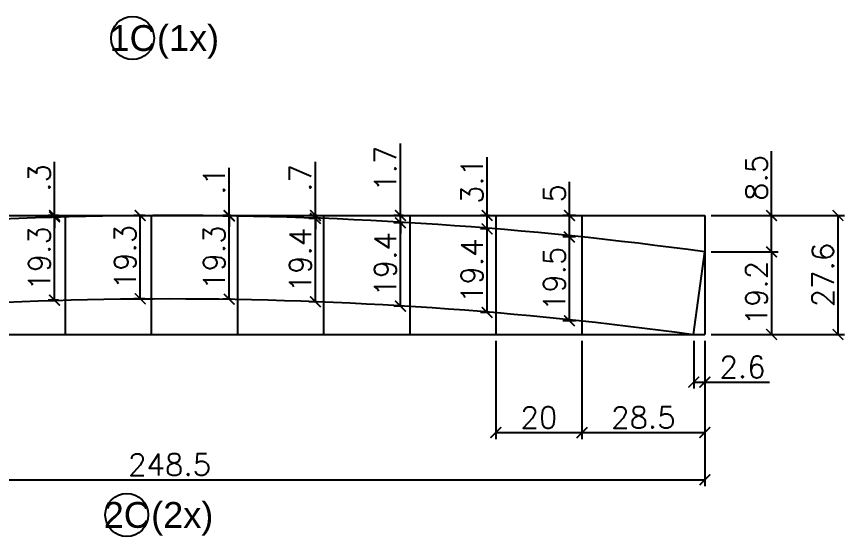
# Model space of a CAD drawing. Extents: x -15895 to 12929, y -2522 to 15173.
# Drawn here: x 3984.8 to 4369.2, y 6056.8 to 6298.4 of the extents above; entities that cross this region are included whole.
import ezdxf
from ezdxf.enums import TextEntityAlignment as Align

# ---------------------------------------------------------------- set-up
doc = ezdxf.new("R2010")
doc.units = 0
doc.header["$PDMODE"] = 35
doc.header["$PDSIZE"] = -10
doc.layers.add('COTA', color=241, linetype='Continuous')
doc.layers.add('Romaneio', color=10, linetype='Continuous')
doc.styles.add('ARIAL', font='arial.ttf')
doc.styles.add('Romans', font='romans.shx')
doc.dimstyles.new('Cota Seção (2x)', dxfattribs={"dimtxt": 10, "dimasz": 5, "dimexe": 3, "dimexo": 3, "dimgap": 2, "dimtad": 3, "dimdec": 1, "dimlfac": 0.5, "dimzin": 12, "dimdsep": 46, "dimtxsty": 'Romans', "dimblk": 'ARCHTICK', "dimcen": 0, "dimclrd": 4, "dimclre": 4, "dimclrt": 1, "dimadec": 1, "dimazin": 3, "dimtfac": 1, "dimtdec": 1, "dimtmove": 0, "dimatfit": 3, "dimldrblk": 'OBLIQUE', "dimfxl": 1, "dimtolj": 1, "dimtzin": 12, "dimarcsym": 0})

# ---------------------------------------------------------------- blocks, each defined once
blk = doc.blocks.new('_ArchTick')
at = {"color": 0, "linetype": 'ByBlock', "const_width": 0.15}
blk.add_lwpolyline([(-0.5, -0.5), (0.5, 0.5)], dxfattribs=at)
blk = doc.blocks.new('*D1112')
at = {"layer": 'COTA', "color": 4, "lineweight": -2, "transparency": 16777216}
for p, q in [((3807.36, 6147.69), (3807.36, 6080.21)), ((4304.4, 6147.69), (4304.4, 6080.21)), ((3807.36, 6083.21), (4304.4, 6083.21))]:
    blk.add_line(p, q, dxfattribs=at)
at = {"layer": 'Defpoints', "color": 0, "transparency": 16777216}
for p in [(3807.36, 6150.69), (4304.4, 6150.69), (4304.4, 6083.21)]:
    blk.add_point(p, dxfattribs=at)
at = {"layer": 'COTA', "color": 4, "lineweight": -2, "transparency": 16777216, "xscale": 5, "yscale": 5, "zscale": 5, "rotation": 180}
blk.add_blockref('_ArchTick', (3807.36, 6083.21), dxfattribs=at)
at = {"layer": 'COTA', "color": 4, "lineweight": -2, "transparency": 16777216, "xscale": 5, "yscale": 5, "zscale": 5}
blk.add_blockref('_ArchTick', (4304.4, 6083.21), dxfattribs=at)
at = {"layer": 'COTA', "color": 1, "transparency": 16777216, "insert": (4055.88, 6090.21), "char_height": 10, "attachment_point": 5, "style": 'Romans'}
blk.add_mtext('\\A1;248.5', dxfattribs=at)
blk = doc.blocks.new('_Oblique')
at = {"color": 0, "linetype": 'ByBlock', "lineweight": -2}
blk.add_line((-0.5, -0.5), (0.5, 0.5), dxfattribs=at)
blk = doc.blocks.new('*D1116')
at = {"layer": 'COTA', "color": 4, "lineweight": -2, "transparency": 16777216}
for p, q in [((4207.36, 6147.69), (4207.36, 6102.1)), ((4247.36, 6147.69), (4247.36, 6102.1)), ((4207.36, 6105.1), (4247.36, 6105.1))]:
    blk.add_line(p, q, dxfattribs=at)
at = {"layer": 'Defpoints', "color": 0, "transparency": 16777216}
for p in [(4207.36, 6150.69), (4247.36, 6150.69), (4247.36, 6105.1)]:
    blk.add_point(p, dxfattribs=at)
at = {"layer": 'COTA', "color": 4, "lineweight": -2, "transparency": 16777216, "xscale": 5, "yscale": 5, "zscale": 5, "rotation": 180}
blk.add_blockref('_ArchTick', (4207.36, 6105.1), dxfattribs=at)
at = {"layer": 'COTA', "color": 4, "lineweight": -2, "transparency": 16777216, "xscale": 5, "yscale": 5, "zscale": 5}
blk.add_blockref('_ArchTick', (4247.36, 6105.1), dxfattribs=at)
at = {"layer": 'COTA', "color": 1, "transparency": 16777216, "insert": (4227.36, 6112.1), "char_height": 10, "attachment_point": 5, "style": 'Romans'}
blk.add_mtext('\\A1;20', dxfattribs=at)
blk = doc.blocks.new('*D1115')
at = {"layer": 'COTA', "color": 4, "lineweight": -2, "transparency": 16777216}
for p, q in [((4247.36, 6147.69), (4247.36, 6102.1)), ((4304.4, 6147.69), (4304.4, 6102.1)), ((4247.36, 6105.1), (4304.4, 6105.1))]:
    blk.add_line(p, q, dxfattribs=at)
at = {"layer": 'Defpoints', "color": 0, "transparency": 16777216}
for p in [(4247.36, 6150.69), (4304.4, 6150.69), (4304.4, 6105.1)]:
    blk.add_point(p, dxfattribs=at)
at = {"layer": 'COTA', "color": 4, "lineweight": -2, "transparency": 16777216, "xscale": 5, "yscale": 5, "zscale": 5, "rotation": 180}
blk.add_blockref('_ArchTick', (4247.36, 6105.1), dxfattribs=at)
at = {"layer": 'COTA', "color": 4, "lineweight": -2, "transparency": 16777216, "xscale": 5, "yscale": 5, "zscale": 5}
blk.add_blockref('_ArchTick', (4304.4, 6105.1), dxfattribs=at)
at = {"layer": 'COTA', "color": 1, "transparency": 16777216, "insert": (4275.88, 6112.1), "char_height": 10, "attachment_point": 5, "style": 'Romans'}
blk.add_mtext('\\A1;28.5', dxfattribs=at)
blk = doc.blocks.new('*D1117')
at = {"layer": 'COTA', "color": 4, "lineweight": -2, "transparency": 16777216}
for p, q in [((4299.24, 6147.69), (4299.24, 6125.56)), ((4304.4, 6147.69), (4304.4, 6125.56)), ((4299.24, 6128.56), (4304.4, 6128.56)), ((4304.4, 6128.56), (4334.36, 6128.56))]:
    blk.add_line(p, q, dxfattribs=at)
at = {"layer": 'Defpoints', "color": 0, "transparency": 16777216}
for p in [(4299.24, 6150.69), (4304.4, 6150.69), (4304.4, 6128.56)]:
    blk.add_point(p, dxfattribs=at)
at = {"layer": 'COTA', "color": 4, "lineweight": -2, "transparency": 16777216, "xscale": 5, "yscale": 5, "zscale": 5, "rotation": 180}
blk.add_blockref('_ArchTick', (4299.24, 6128.56), dxfattribs=at)
at = {"layer": 'COTA', "color": 4, "lineweight": -2, "transparency": 16777216, "xscale": 5, "yscale": 5, "zscale": 5}
blk.add_blockref('_ArchTick', (4304.4, 6128.56), dxfattribs=at)
at = {"layer": 'COTA', "color": 1, "transparency": 16777216, "insert": (4321.88, 6135.56), "char_height": 10, "attachment_point": 5, "style": 'Romans'}
blk.add_mtext('\\A1;2.6', dxfattribs=at)
blk = doc.blocks.new('*D1128')
at = {"layer": 'COTA', "color": 4, "lineweight": -2, "transparency": 16777216}
for p, q in [((4004.36, 6205.29), (3999.45, 6205.29)), ((4002.45, 6166.67), (4002.45, 6205.29)), ((4004.36, 6166.67), (3999.45, 6166.67))]:
    blk.add_line(p, q, dxfattribs=at)
at = {"layer": 'Defpoints', "color": 0, "transparency": 16777216}
for p in [(4002.45, 6205.29), (4007.36, 6205.29), (4007.36, 6166.67)]:
    blk.add_point(p, dxfattribs=at)
at = {"layer": 'COTA', "color": 4, "lineweight": -2, "transparency": 16777216, "xscale": 5, "yscale": 5, "zscale": 5}
for p, rotation in [((4002.45, 6205.29), 90), ((4002.45, 6166.67), 270)]:
    blk.add_blockref('_ArchTick', p, dxfattribs=dict(at, rotation=rotation))
at = {"layer": 'COTA', "color": 1, "transparency": 16777216, "insert": (3995.45, 6185.98), "char_height": 10, "attachment_point": 5, "rotation": 90, "style": 'Romans'}
blk.add_mtext('\\A1;19.3', dxfattribs=at)
blk = doc.blocks.new('*D1129')
at = {"layer": 'COTA', "color": 4, "lineweight": -2, "transparency": 16777216}
for p, q in [((4002.45, 6205.97), (4002.45, 6230.92)), ((4004.36, 6205.97), (3999.45, 6205.97)), ((4004.36, 6205.29), (3999.45, 6205.29)), ((4002.45, 6205.29), (4002.45, 6205.97)), ((4002.45, 6205.29), (4002.45, 6200.29))]:
    blk.add_line(p, q, dxfattribs=at)
at = {"layer": 'Defpoints', "color": 0, "transparency": 16777216}
for p in [(4002.45, 6205.97), (4007.36, 6205.97), (4007.36, 6205.29)]:
    blk.add_point(p, dxfattribs=at)
at = {"layer": 'COTA', "color": 4, "lineweight": -2, "transparency": 16777216, "xscale": 5, "yscale": 5, "zscale": 5}
for p, rotation in [((4002.45, 6205.97), 270), ((4002.45, 6205.29), 90)]:
    blk.add_blockref('_ArchTick', p, dxfattribs=dict(at, rotation=rotation))
at = {"layer": 'COTA', "color": 1, "transparency": 16777216, "insert": (3995.45, 6223.45), "char_height": 10, "attachment_point": 5, "rotation": 90, "style": 'Romans'}
blk.add_mtext('\\A1;.3', dxfattribs=at)
blk = doc.blocks.new('*D1130')
at = {"layer": 'COTA', "color": 4, "lineweight": -2, "transparency": 16777216}
for p, q in [((4044.36, 6205.97), (4039.25, 6205.97)), ((4042.25, 6167.31), (4042.25, 6205.97)), ((4044.36, 6167.31), (4039.25, 6167.31))]:
    blk.add_line(p, q, dxfattribs=at)
at = {"layer": 'Defpoints', "color": 0, "transparency": 16777216}
for p in [(4042.25, 6205.97), (4047.36, 6205.97), (4047.36, 6167.31)]:
    blk.add_point(p, dxfattribs=at)
at = {"layer": 'COTA', "color": 4, "lineweight": -2, "transparency": 16777216, "xscale": 5, "yscale": 5, "zscale": 5}
for p, rotation in [((4042.25, 6205.97), 90), ((4042.25, 6167.31), 270)]:
    blk.add_blockref('_ArchTick', p, dxfattribs=dict(at, rotation=rotation))
at = {"layer": 'COTA', "color": 1, "transparency": 16777216, "insert": (4035.25, 6186.64), "char_height": 10, "attachment_point": 5, "rotation": 90, "style": 'Romans'}
blk.add_mtext('\\A1;19.3', dxfattribs=at)
blk = doc.blocks.new('*D1131')
at = {"layer": 'COTA', "color": 4, "lineweight": -2, "transparency": 16777216}
for p, q in [((4084.36, 6205.72), (4080.58, 6205.72)), ((4083.58, 6167.06), (4083.58, 6205.72)), ((4084.36, 6167.06), (4080.58, 6167.06))]:
    blk.add_line(p, q, dxfattribs=at)
at = {"layer": 'Defpoints', "color": 0, "transparency": 16777216}
for p in [(4083.58, 6205.72), (4087.36, 6205.72), (4087.36, 6167.06)]:
    blk.add_point(p, dxfattribs=at)
at = {"layer": 'COTA', "color": 4, "lineweight": -2, "transparency": 16777216, "xscale": 5, "yscale": 5, "zscale": 5}
for p, rotation in [((4083.58, 6205.72), 90), ((4083.58, 6167.06), 270)]:
    blk.add_blockref('_ArchTick', p, dxfattribs=dict(at, rotation=rotation))
at = {"layer": 'COTA', "color": 1, "transparency": 16777216, "insert": (4076.58, 6186.39), "char_height": 10, "attachment_point": 5, "rotation": 90, "style": 'Romans'}
blk.add_mtext('\\A1;19.3', dxfattribs=at)
blk = doc.blocks.new('*D1132')
at = {"layer": 'COTA', "color": 4, "lineweight": -2, "transparency": 16777216}
for p, q in [((4083.58, 6205.97), (4083.58, 6228.07)), ((4084.36, 6205.97), (4080.58, 6205.97)), ((4084.36, 6205.72), (4080.58, 6205.72)), ((4083.58, 6205.72), (4083.58, 6205.97)), ((4083.58, 6205.72), (4083.58, 6200.72))]:
    blk.add_line(p, q, dxfattribs=at)
at = {"layer": 'Defpoints', "color": 0, "transparency": 16777216}
for p in [(4083.58, 6205.97), (4087.36, 6205.97), (4087.36, 6205.72)]:
    blk.add_point(p, dxfattribs=at)
at = {"layer": 'COTA', "color": 4, "lineweight": -2, "transparency": 16777216, "xscale": 5, "yscale": 5, "zscale": 5}
for p, rotation in [((4083.58, 6205.97), 270), ((4083.58, 6205.72), 90)]:
    blk.add_blockref('_ArchTick', p, dxfattribs=dict(at, rotation=rotation))
at = {"layer": 'COTA', "color": 1, "transparency": 16777216, "insert": (4076.58, 6222.02), "char_height": 10, "attachment_point": 5, "rotation": 90, "style": 'Romans'}
blk.add_mtext('\\A1;.1', dxfattribs=at)
blk = doc.blocks.new('*D1133')
at = {"layer": 'COTA', "color": 4, "lineweight": -2, "transparency": 16777216}
for p, q in [((4124.36, 6204.62), (4120.6, 6204.62)), ((4123.6, 6165.9), (4123.6, 6204.62)), ((4124.36, 6165.9), (4120.6, 6165.9))]:
    blk.add_line(p, q, dxfattribs=at)
at = {"layer": 'Defpoints', "color": 0, "transparency": 16777216}
for p in [(4123.6, 6204.62), (4127.36, 6204.62), (4127.36, 6165.9)]:
    blk.add_point(p, dxfattribs=at)
at = {"layer": 'COTA', "color": 4, "lineweight": -2, "transparency": 16777216, "xscale": 5, "yscale": 5, "zscale": 5}
for p, rotation in [((4123.6, 6204.62), 90), ((4123.6, 6165.9), 270)]:
    blk.add_blockref('_ArchTick', p, dxfattribs=dict(at, rotation=rotation))
at = {"layer": 'COTA', "color": 1, "transparency": 16777216, "insert": (4116.6, 6185.26), "char_height": 10, "attachment_point": 5, "rotation": 90, "style": 'Romans'}
blk.add_mtext('\\A1;19.4', dxfattribs=at)
blk = doc.blocks.new('*D1134')
at = {"layer": 'COTA', "color": 4, "lineweight": -2, "transparency": 16777216}
for p, q in [((4123.6, 6205.97), (4123.6, 6230.92)), ((4124.36, 6205.97), (4120.6, 6205.97)), ((4124.36, 6204.62), (4120.6, 6204.62)), ((4123.6, 6204.62), (4123.6, 6205.97)), ((4123.6, 6204.62), (4123.6, 6199.62))]:
    blk.add_line(p, q, dxfattribs=at)
at = {"layer": 'Defpoints', "color": 0, "transparency": 16777216}
for p in [(4123.6, 6205.97), (4127.36, 6205.97), (4127.36, 6204.62)]:
    blk.add_point(p, dxfattribs=at)
at = {"layer": 'COTA', "color": 4, "lineweight": -2, "transparency": 16777216, "xscale": 5, "yscale": 5, "zscale": 5}
for p, rotation in [((4123.6, 6205.97), 270), ((4123.6, 6204.62), 90)]:
    blk.add_blockref('_ArchTick', p, dxfattribs=dict(at, rotation=rotation))
at = {"layer": 'COTA', "color": 1, "transparency": 16777216, "insert": (4116.6, 6223.45), "char_height": 10, "attachment_point": 5, "rotation": 90, "style": 'Romans'}
blk.add_mtext('\\A1;.7', dxfattribs=at)
blk = doc.blocks.new('*D1135')
at = {"layer": 'COTA', "color": 4, "lineweight": -2, "transparency": 16777216}
for p, q in [((4164.36, 6202.63), (4160.07, 6202.63)), ((4163.07, 6163.85), (4163.07, 6202.63)), ((4164.36, 6163.85), (4160.07, 6163.85))]:
    blk.add_line(p, q, dxfattribs=at)
at = {"layer": 'Defpoints', "color": 0, "transparency": 16777216}
for p in [(4163.07, 6202.63), (4167.36, 6202.63), (4167.36, 6163.85)]:
    blk.add_point(p, dxfattribs=at)
at = {"layer": 'COTA', "color": 4, "lineweight": -2, "transparency": 16777216, "xscale": 5, "yscale": 5, "zscale": 5}
for p, rotation in [((4163.07, 6202.63), 90), ((4163.07, 6163.85), 270)]:
    blk.add_blockref('_ArchTick', p, dxfattribs=dict(at, rotation=rotation))
at = {"layer": 'COTA', "color": 1, "transparency": 16777216, "insert": (4156.07, 6183.24), "char_height": 10, "attachment_point": 5, "rotation": 90, "style": 'Romans'}
blk.add_mtext('\\A1;19.4', dxfattribs=at)
blk = doc.blocks.new('*D1136')
at = {"layer": 'COTA', "color": 4, "lineweight": -2, "transparency": 16777216}
for p, q in [((4163.07, 6205.97), (4163.07, 6239.5)), ((4164.36, 6205.97), (4160.07, 6205.97)), ((4163.07, 6202.63), (4163.07, 6205.97)), ((4164.36, 6202.63), (4160.07, 6202.63)), ((4163.07, 6202.63), (4163.07, 6197.63))]:
    blk.add_line(p, q, dxfattribs=at)
at = {"layer": 'Defpoints', "color": 0, "transparency": 16777216}
for p in [(4163.07, 6205.97), (4167.36, 6205.97), (4167.36, 6202.63)]:
    blk.add_point(p, dxfattribs=at)
at = {"layer": 'COTA', "color": 4, "lineweight": -2, "transparency": 16777216, "xscale": 5, "yscale": 5, "zscale": 5}
for p, rotation in [((4163.07, 6205.97), 270), ((4163.07, 6202.63), 90)]:
    blk.add_blockref('_ArchTick', p, dxfattribs=dict(at, rotation=rotation))
at = {"layer": 'COTA', "color": 1, "transparency": 16777216, "insert": (4156.07, 6227.73), "char_height": 10, "attachment_point": 5, "rotation": 90, "style": 'Romans'}
blk.add_mtext('\\A1;1.7', dxfattribs=at)
blk = doc.blocks.new('*D1137')
at = {"layer": 'COTA', "color": 4, "lineweight": -2, "transparency": 16777216}
for p, q in [((4204.36, 6199.75), (4200.27, 6199.75)), ((4203.27, 6160.9), (4203.27, 6199.75)), ((4204.36, 6160.9), (4200.27, 6160.9))]:
    blk.add_line(p, q, dxfattribs=at)
at = {"layer": 'Defpoints', "color": 0, "transparency": 16777216}
for p in [(4203.27, 6199.75), (4207.36, 6199.75), (4207.36, 6160.9)]:
    blk.add_point(p, dxfattribs=at)
at = {"layer": 'COTA', "color": 4, "lineweight": -2, "transparency": 16777216, "xscale": 5, "yscale": 5, "zscale": 5}
for p, rotation in [((4203.27, 6199.75), 90), ((4203.27, 6160.9), 270)]:
    blk.add_blockref('_ArchTick', p, dxfattribs=dict(at, rotation=rotation))
at = {"layer": 'COTA', "color": 1, "transparency": 16777216, "insert": (4196.27, 6180.33), "char_height": 10, "attachment_point": 5, "rotation": 90, "style": 'Romans'}
blk.add_mtext('\\A1;19.4', dxfattribs=at)
blk = doc.blocks.new('*D1138')
at = {"layer": 'COTA', "color": 4, "lineweight": -2, "transparency": 16777216}
for p, q in [((4203.27, 6205.97), (4203.27, 6233.07)), ((4204.36, 6205.97), (4200.27, 6205.97)), ((4203.27, 6199.75), (4203.27, 6205.97)), ((4204.36, 6199.75), (4200.27, 6199.75))]:
    blk.add_line(p, q, dxfattribs=at)
at = {"layer": 'Defpoints', "color": 0, "transparency": 16777216}
for p in [(4203.27, 6205.97), (4207.36, 6205.97), (4207.36, 6199.75)]:
    blk.add_point(p, dxfattribs=at)
at = {"layer": 'COTA', "color": 4, "lineweight": -2, "transparency": 16777216, "xscale": 5, "yscale": 5, "zscale": 5}
for p, rotation in [((4203.27, 6205.97), 90), ((4203.27, 6199.75), 270)]:
    blk.add_blockref('_ArchTick', p, dxfattribs=dict(at, rotation=rotation))
at = {"layer": 'COTA', "color": 1, "transparency": 16777216, "insert": (4196.27, 6222.02), "char_height": 10, "attachment_point": 5, "rotation": 90, "style": 'Romans'}
blk.add_mtext('\\A1;3.1', dxfattribs=at)
blk = doc.blocks.new('*D1139')
at = {"layer": 'COTA', "color": 4, "lineweight": -2, "transparency": 16777216}
for p, q in [((4244.36, 6195.99), (4238.52, 6195.99)), ((4241.52, 6157.04), (4241.52, 6195.99)), ((4244.36, 6157.04), (4238.52, 6157.04))]:
    blk.add_line(p, q, dxfattribs=at)
at = {"layer": 'Defpoints', "color": 0, "transparency": 16777216}
for p in [(4241.52, 6195.99), (4247.36, 6195.99), (4247.36, 6157.04)]:
    blk.add_point(p, dxfattribs=at)
at = {"layer": 'COTA', "color": 4, "lineweight": -2, "transparency": 16777216, "xscale": 5, "yscale": 5, "zscale": 5}
for p, rotation in [((4241.52, 6195.99), 90), ((4241.52, 6157.04), 270)]:
    blk.add_blockref('_ArchTick', p, dxfattribs=dict(at, rotation=rotation))
at = {"layer": 'COTA', "color": 1, "transparency": 16777216, "insert": (4234.52, 6176.51), "char_height": 10, "attachment_point": 5, "rotation": 90, "style": 'Romans'}
blk.add_mtext('\\A1;19.5', dxfattribs=at)
blk = doc.blocks.new('*D1140')
at = {"layer": 'COTA', "color": 4, "lineweight": -2, "transparency": 16777216}
for p, q in [((4241.52, 6205.97), (4241.52, 6221.64)), ((4244.36, 6205.97), (4238.52, 6205.97)), ((4241.52, 6195.99), (4241.52, 6205.97)), ((4244.36, 6195.99), (4238.52, 6195.99))]:
    blk.add_line(p, q, dxfattribs=at)
at = {"layer": 'Defpoints', "color": 0, "transparency": 16777216}
for p in [(4241.52, 6205.97), (4247.36, 6205.97), (4247.36, 6195.99)]:
    blk.add_point(p, dxfattribs=at)
at = {"layer": 'COTA', "color": 4, "lineweight": -2, "transparency": 16777216, "xscale": 5, "yscale": 5, "zscale": 5}
for p, rotation in [((4241.52, 6205.97), 90), ((4241.52, 6195.99), 270)]:
    blk.add_blockref('_ArchTick', p, dxfattribs=dict(at, rotation=rotation))
at = {"layer": 'COTA', "color": 1, "transparency": 16777216, "insert": (4234.52, 6216.3), "char_height": 10, "attachment_point": 5, "rotation": 90, "style": 'Romans'}
blk.add_mtext('\\A1;5', dxfattribs=at)
blk = doc.blocks.new('*D1141')
at = {"layer": 'COTA', "color": 4, "lineweight": -2, "transparency": 16777216}
for p, q in [((4307.4, 6189.06), (4338.4, 6189.06)), ((4335.4, 6189.06), (4335.4, 6150.69)), ((4307.4, 6150.69), (4338.4, 6150.69))]:
    blk.add_line(p, q, dxfattribs=at)
at = {"layer": 'Defpoints', "color": 0, "transparency": 16777216}
for p in [(4304.4, 6189.06), (4304.4, 6150.69), (4335.4, 6150.69)]:
    blk.add_point(p, dxfattribs=at)
at = {"layer": 'COTA', "color": 4, "lineweight": -2, "transparency": 16777216, "xscale": 5, "yscale": 5, "zscale": 5}
for p, rotation in [((4335.4, 6189.06), 90), ((4335.4, 6150.69), 270)]:
    blk.add_blockref('_ArchTick', p, dxfattribs=dict(at, rotation=rotation))
at = {"layer": 'COTA', "color": 1, "transparency": 16777216, "insert": (4328.4, 6169.88), "char_height": 10, "attachment_point": 5, "rotation": 90, "style": 'Romans'}
blk.add_mtext('\\A1;19.2', dxfattribs=at)
blk = doc.blocks.new('*D1142')
at = {"layer": 'COTA', "color": 4, "lineweight": -2, "transparency": 16777216}
for p, q in [((4335.4, 6205.97), (4335.4, 6235.92)), ((4307.4, 6205.97), (4338.4, 6205.97)), ((4335.4, 6189.06), (4335.4, 6205.97)), ((4307.4, 6189.06), (4338.4, 6189.06))]:
    blk.add_line(p, q, dxfattribs=at)
at = {"layer": 'Defpoints', "color": 0, "transparency": 16777216}
for p in [(4304.4, 6205.97), (4335.4, 6205.97), (4304.4, 6189.06)]:
    blk.add_point(p, dxfattribs=at)
at = {"layer": 'COTA', "color": 4, "lineweight": -2, "transparency": 16777216, "xscale": 5, "yscale": 5, "zscale": 5}
for p, rotation in [((4335.4, 6205.97), 90), ((4335.4, 6189.06), 270)]:
    blk.add_blockref('_ArchTick', p, dxfattribs=dict(at, rotation=rotation))
at = {"layer": 'COTA', "color": 1, "transparency": 16777216, "insert": (4328.4, 6223.45), "char_height": 10, "attachment_point": 5, "rotation": 90, "style": 'Romans'}
blk.add_mtext('\\A1;8.5', dxfattribs=at)
blk = doc.blocks.new('*D1143')
at = {"layer": 'COTA', "color": 4, "lineweight": -2, "transparency": 16777216}
for p, q in [((4307.4, 6205.97), (4369.21, 6205.97)), ((4366.21, 6205.97), (4366.21, 6150.69)), ((4307.4, 6150.69), (4369.21, 6150.69))]:
    blk.add_line(p, q, dxfattribs=at)
at = {"layer": 'Defpoints', "color": 0, "transparency": 16777216}
for p in [(4304.4, 6205.97), (4304.4, 6150.69), (4366.21, 6150.69)]:
    blk.add_point(p, dxfattribs=at)
at = {"layer": 'COTA', "color": 4, "lineweight": -2, "transparency": 16777216, "xscale": 5, "yscale": 5, "zscale": 5}
for p, rotation in [((4366.21, 6205.97), 90), ((4366.21, 6150.69), 270)]:
    blk.add_blockref('_ArchTick', p, dxfattribs=dict(at, rotation=rotation))
at = {"layer": 'COTA', "color": 1, "transparency": 16777216, "insert": (4359.21, 6178.33), "char_height": 10, "attachment_point": 5, "rotation": 90, "style": 'Romans'}
blk.add_mtext('\\A1;27.6', dxfattribs=at)

msp = doc.modelspace()

# ---------------------------------------------------------------- linework, layer by layer
at = {"linetype": 'Continuous'}
msp.add_lwpolyline([(4299.13, 6150.69), (4304.4, 6189.06, 0.068806), (3807.36, 6188.68), (3812.64, 6150.69, -0.068402)], format="xyb", close=True, dxfattribs=at)
at = {"layer": 'COTA'}
for p, q in [((3807.36, 6205.97), (4304.4, 6205.97)), ((4007.36, 6205.97), (4007.36, 6150.69)), ((4047.36, 6205.97), (4047.36, 6150.69)), ((4087.36, 6205.97), (4087.36, 6150.69)), ((4127.36, 6205.97), (4127.36, 6150.69)), ((4167.36, 6205.97), (4167.36, 6150.69)), ((4207.36, 6205.97), (4207.36, 6150.69)), ((4247.36, 6205.97), (4247.36, 6150.69)), ((4304.4, 6205.97), (4304.4, 6150.69)), ((3807.36, 6150.69), (4304.4, 6150.69))]:
    msp.add_line(p, q, dxfattribs=at)
at = {"layer": 'Romaneio', "color": 1, "linetype": 'ByBlock'}
for centre in [(4038.69, 6288.42), (4036.01, 6066.84)]:
    msp.add_circle(centre, 10, dxfattribs=at)

# ---------------------------------------------------------------- texts
at = {"layer": 'Romaneio', "color": 255, "linetype": 'ByBlock', "style": 'ARIAL'}
for s, p in [('1C', (4038.69, 6288.42)), ('(1x)', (4064.44, 6288.42)), ('(2x)', (4061.76, 6066.84)), ('2C', (4036.01, 6066.84))]:
    msp.add_text(s, height=12, dxfattribs=at).set_placement(p, align=Align.MIDDLE_CENTER)

# ---------------------------------------------------------------- dimensions: what is measured, and where the dimension line sits
at = {"layer": 'COTA'}
for base, p1, p2, picture, middle in [((4163.07, 6205.97), (4167.36, 6202.63), (4167.36, 6205.97), '*D1136', (4156.07, 6227.73)), ((4335.4, 6205.97), (4304.4, 6189.06), (4304.4, 6205.97), '*D1142', (4328.4, 6223.45)), ((4002.45, 6205.97), (4007.36, 6205.29), (4007.36, 6205.97), '*D1129', (3995.45, 6223.45)), ((4123.6, 6205.97), (4127.36, 6204.62), (4127.36, 6205.97), '*D1134', (4116.6, 6223.45)), ((4203.27, 6205.97), (4207.36, 6199.75), (4207.36, 6205.97), '*D1138', (4196.27, 6222.02)), ((4083.58, 6205.97), (4087.36, 6205.72), (4087.36, 6205.97), '*D1132', (4076.58, 6222.02)), ((4241.52, 6205.97), (4247.36, 6195.99), (4247.36, 6205.97), '*D1140', (4234.52, 6216.3)), ((4002.45, 6205.29), (4007.36, 6166.67), (4007.36, 6205.29), '*D1128', (3995.45, 6185.98)), ((4042.25, 6205.97), (4047.36, 6167.31), (4047.36, 6205.97), '*D1130', (4035.25, 6186.64)), ((4083.58, 6205.72), (4087.36, 6167.06), (4087.36, 6205.72), '*D1131', (4076.58, 6186.39)), ((4366.21, 6150.69), (4304.4, 6205.97), (4304.4, 6150.69), '*D1143', (4359.21, 6178.33)), ((4123.6, 6204.62), (4127.36, 6165.9), (4127.36, 6204.62), '*D1133', (4116.6, 6185.26)), ((4163.07, 6202.63), (4167.36, 6163.85), (4167.36, 6202.63), '*D1135', (4156.07, 6183.24)), ((4203.27, 6199.75), (4207.36, 6160.9), (4207.36, 6199.75), '*D1137', (4196.27, 6180.33)), ((4241.52, 6195.99), (4247.36, 6157.04), (4247.36, 6195.99), '*D1139', (4234.52, 6176.51)), ((4335.4, 6150.69), (4304.4, 6189.06), (4304.4, 6150.69), '*D1141', (4328.4, 6169.88))]:
    dim = msp.add_linear_dim(base=base, p1=p1, p2=p2, angle=90, dimstyle='Cota Seção (2x)', dxfattribs=at)
    dim.commit()
    dim.dimension.update_dxf_attribs({"geometry": picture, "text_midpoint": middle})
for base, p1, p2, picture, middle in [((4304.4, 6083.21), (3807.36, 6150.69), (4304.4, 6150.69), '*D1112', (4055.88, 6090.21)), ((4247.36, 6105.1), (4207.36, 6150.69), (4247.36, 6150.69), '*D1116', (4227.36, 6112.1)), ((4304.4, 6128.56), (4299.24, 6150.69), (4304.4, 6150.69), '*D1117', (4321.88, 6135.56))]:
    dim = msp.add_linear_dim(base=base, p1=p1, p2=p2, dimstyle='Cota Seção (2x)', dxfattribs=at)
    dim.commit()
    dim.dimension.update_dxf_attribs({"geometry": picture, "text_midpoint": middle})
dim = msp.add_linear_dim(base=(4304.4, 6105.1), p1=(4247.36, 6150.69), p2=(4304.4, 6150.69), dimstyle='Cota Seção (2x)', override={"dimtmove": 1}, dxfattribs=at)
dim.commit()
dim.dimension.update_dxf_attribs({"geometry": '*D1115', "text_midpoint": (4275.88, 6112.1)})

doc.saveas('drawing.dxf')
